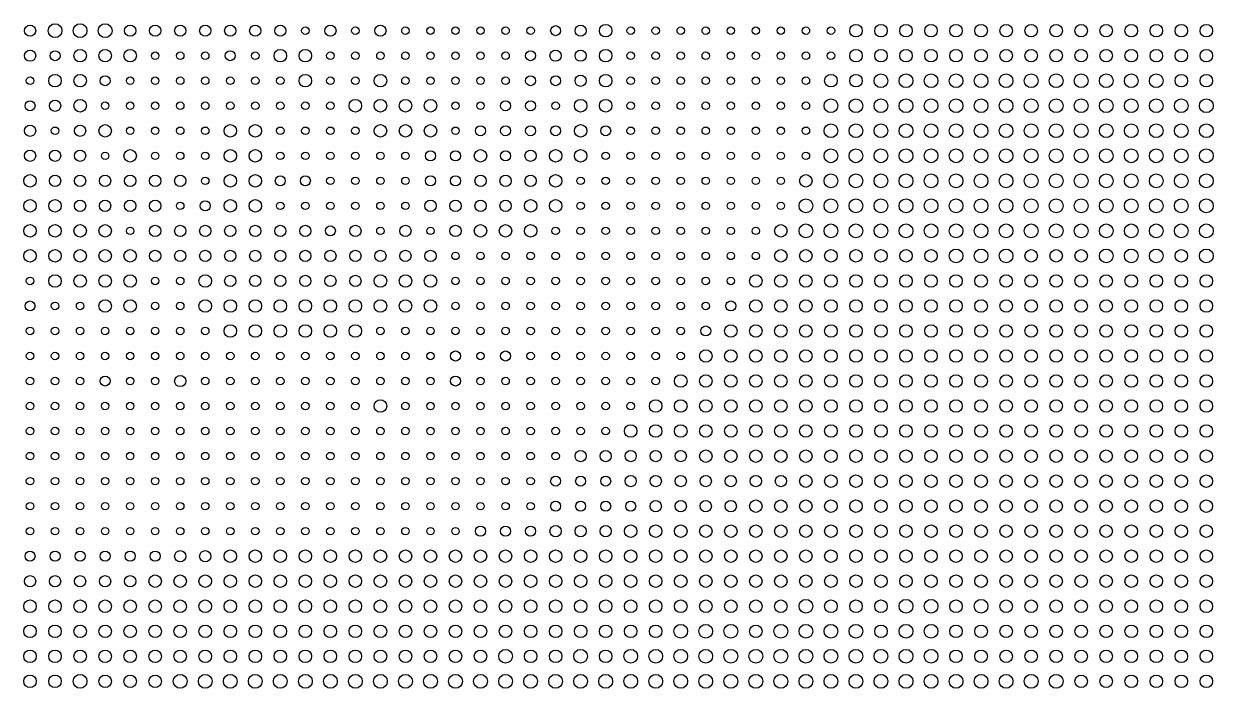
# Model space of a CAD drawing. Header units: metres. Extents: x -6 to 3826, y 14 to 2163.
# Drawn here: x 2875 to 3826, y 14 to 546 of the extents above; entities that cross this region are included whole.
import ezdxf

# ---------------------------------------------------------------- set-up
doc = ezdxf.new("R2010")
doc.units = ezdxf.units.M

msp = doc.modelspace()

# ---------------------------------------------------------------- linework, layer by layer
for centre, radius in [((2880, 540), 4.5), ((2900, 540), 5.5), ((2920, 540), 5.5), ((2940, 540), 5.5), ((2960, 540), 4.5), ((2980, 540), 4.5), ((3000, 540), 4.5), ((3020, 540), 4.5), ((3040, 540), 4.5), ((3060, 540), 4.5), ((3080, 540), 4.5), ((3100, 540), 3), ((3120, 540), 4.5), ((3140, 540), 3), ((3160, 540), 4.5), ((3180, 540), 3), ((3200, 540), 3), ((3220, 540), 3), ((3240, 540), 3), ((3260, 540), 3), ((3280, 540), 3), ((3300, 540), 4), ((3320, 540), 4.5), ((3340, 540), 5), ((3360, 540), 3), ((3380, 540), 3), ((3400, 540), 3), ((3420, 540), 3), ((3440, 540), 3), ((3460, 540), 3), ((3480, 540), 3), ((3500, 540), 3), ((3520, 540), 3), ((3540, 540), 5), ((3560, 540), 5), ((3580, 540), 5), ((3600, 540), 5), ((3620, 540), 5), ((3640, 540), 5), ((3660, 540), 5), ((3680, 540), 5), ((3700, 540), 5), ((3720, 540), 5), ((3740, 540), 5), ((3760, 540), 5), ((3780, 540), 5), ((3800, 540), 5), ((3820, 540), 5), ((2880, 520), 4.5), ((2900, 520), 4), ((2920, 520), 5), ((2940, 520), 5), ((2960, 520), 5), ((2980, 520), 3), ((3000, 520), 3), ((3020, 520), 3), ((3040, 520), 4), ((3060, 520), 3), ((3080, 520), 5), ((3100, 520), 5), ((3120, 520), 3), ((3140, 520), 3), ((3160, 520), 3), ((3180, 520), 3), ((3200, 520), 3), ((3220, 520), 3), ((3240, 520), 3), ((3260, 520), 3), ((3280, 520), 4), ((3300, 520), 4.5), ((3320, 520), 4.5), ((3340, 520), 5), ((3360, 520), 3), ((3380, 520), 3), ((3400, 520), 3), ((3420, 520), 3), ((3440, 520), 3), ((3460, 520), 3), ((3480, 520), 3), ((3500, 520), 3), ((3520, 520), 3), ((3540, 520), 5), ((3560, 520), 5), ((3580, 520), 5), ((3600, 520), 5), ((3620, 520), 5), ((3640, 520), 5), ((3660, 520), 5), ((3680, 520), 5), ((3700, 520), 5), ((3720, 520), 5), ((3740, 520), 5), ((3760, 520), 5), ((3780, 520), 5), ((3800, 520), 5), ((3820, 520), 5), ((2900, 500), 5), ((2920, 500), 5), ((2940, 500), 4), ((3100, 500), 5), ((3160, 500), 5), ((3280, 500), 4), ((3300, 500), 4), ((3320, 500), 4.5), ((3340, 500), 5), ((3520, 500), 5), ((3540, 500), 5), ((3560, 500), 5.5), ((3580, 500), 5.5), ((3600, 500), 5.5), ((3620, 500), 5.5), ((3640, 500), 5.5), ((3660, 500), 5.5), ((3680, 500), 5.5), ((3700, 500), 5.5), ((3720, 500), 5.5), ((3740, 500), 5.5), ((3760, 500), 5.5), ((3780, 500), 5.5), ((3800, 500), 5), ((3820, 500), 5), ((2880, 500), 3), ((2960, 500), 3), ((2980, 500), 3), ((3000, 500), 3), ((3020, 500), 3), ((3040, 500), 3), ((3060, 500), 3), ((3080, 500), 3), ((3120, 500), 3), ((3140, 500), 3), ((3180, 500), 3), ((3200, 500), 3), ((3220, 500), 3), ((3240, 500), 3), ((3260, 500), 3), ((3360, 500), 3), ((3380, 500), 3), ((3400, 500), 3), ((3420, 500), 3), ((3440, 500), 3), ((3460, 500), 3), ((3480, 500), 3), ((3500, 500), 3), ((2920, 480), 5), ((3140, 480), 5), ((3160, 480), 5), ((3180, 480), 5), ((3200, 480), 5), ((3320, 480), 5), ((3340, 480), 5), ((3520, 480), 5.5), ((3540, 480), 5.5), ((3560, 480), 5.5), ((3580, 480), 5.5), ((3600, 480), 5.5), ((3620, 480), 5.5), ((3640, 480), 5.5), ((3660, 480), 5.5), ((3680, 480), 5.5), ((3700, 480), 5.5), ((3720, 480), 5.5), ((3740, 480), 5.5), ((3760, 480), 5.5), ((3780, 480), 5.5), ((3800, 480), 5.5), ((3820, 480), 5.5), ((2880, 480), 4), ((2900, 480), 4.5), ((2940, 480), 3), ((2960, 480), 3), ((2980, 480), 3), ((3000, 480), 3), ((3020, 480), 3), ((3040, 480), 3), ((3060, 480), 3), ((3080, 480), 3), ((3100, 480), 3), ((3120, 480), 3), ((3220, 480), 3), ((3240, 480), 3), ((3260, 480), 4), ((3280, 480), 4), ((3300, 480), 3), ((3360, 480), 3), ((3380, 480), 3), ((3400, 480), 3), ((3420, 480), 3), ((3440, 480), 3), ((3460, 480), 3), ((3480, 480), 3), ((3500, 480), 3), ((2880, 460), 4.5), ((2900, 460), 3), ((2920, 460), 4.5), ((2940, 460), 5), ((2960, 460), 3), ((2980, 460), 3), ((3000, 460), 3), ((3020, 460), 3), ((3040, 460), 5), ((3060, 460), 5), ((3080, 460), 3), ((3100, 460), 3), ((3120, 460), 3), ((3140, 460), 3), ((3160, 460), 5), ((3180, 460), 5), ((3200, 460), 5), ((3220, 460), 3), ((3240, 460), 4), ((3260, 460), 4), ((3280, 460), 4), ((3300, 460), 4), ((3320, 460), 5), ((3340, 460), 4), ((3360, 460), 3), ((3380, 460), 3), ((3400, 460), 3), ((3420, 460), 3), ((3440, 460), 3), ((3460, 460), 3), ((3480, 460), 3), ((3500, 460), 3), ((3520, 460), 5.5), ((3540, 460), 5.5), ((3560, 460), 5.5), ((3580, 460), 5.5), ((3600, 460), 5.5), ((3620, 460), 5.5), ((3640, 460), 5.5), ((3660, 460), 5.5), ((3680, 460), 5.5), ((3700, 460), 5.5), ((3720, 460), 5.5), ((3740, 460), 5.5), ((3760, 460), 5.5), ((3780, 460), 5.5), ((3800, 460), 5.5), ((3820, 460), 5.5), ((2880, 440), 4.5), ((2900, 440), 4.5), ((2920, 440), 4.5), ((2940, 440), 3), ((2960, 440), 5), ((2980, 440), 3), ((3000, 440), 3), ((3020, 440), 3), ((3040, 440), 5), ((3060, 440), 5), ((3080, 440), 3), ((3100, 440), 3), ((3120, 440), 3), ((3140, 440), 3), ((3160, 440), 3), ((3180, 440), 3), ((3200, 440), 4), ((3220, 440), 4), ((3240, 440), 5), ((3260, 440), 4), ((3280, 440), 4.5), ((3300, 440), 5), ((3320, 440), 5), ((3340, 440), 3), ((3360, 440), 3), ((3380, 440), 3), ((3400, 440), 3), ((3420, 440), 3), ((3440, 440), 3), ((3460, 440), 3), ((3480, 440), 3), ((3500, 440), 3), ((3520, 440), 5.5), ((3540, 440), 5.5), ((3560, 440), 5.5), ((3580, 440), 5.5), ((3600, 440), 5.5), ((3620, 440), 5.5), ((3640, 440), 5.5), ((3660, 440), 5.5), ((3680, 440), 5.5), ((3700, 440), 5.5), ((3720, 440), 5.5), ((3740, 440), 5.5), ((3760, 440), 5.5), ((3780, 440), 5.5), ((3800, 440), 5.5), ((3820, 440), 5.5), ((2880, 420), 5), ((2900, 420), 4.5), ((2920, 420), 4.5), ((2940, 420), 4.5), ((2960, 420), 4.5), ((2980, 420), 4.5), ((3000, 420), 4.5), ((3020, 420), 3), ((3040, 420), 5), ((3060, 420), 5), ((3080, 420), 4), ((3100, 420), 4), ((3120, 420), 3), ((3140, 420), 3), ((3160, 420), 3), ((3180, 420), 3), ((3200, 420), 4), ((3220, 420), 4), ((3240, 420), 4.5), ((3260, 420), 4.5), ((3280, 420), 4.5), ((3300, 420), 5), ((3320, 420), 3), ((3340, 420), 3), ((3360, 420), 3), ((3380, 420), 3), ((3400, 420), 3), ((3420, 420), 3), ((3440, 420), 3), ((3460, 420), 3), ((3480, 420), 3), ((3500, 420), 5), ((3520, 420), 5.5), ((3540, 420), 5.5), ((3560, 420), 5.5), ((3580, 420), 5.5), ((3600, 420), 5.5), ((3620, 420), 5.5), ((3640, 420), 5.5), ((3660, 420), 5.5), ((3680, 420), 5.5), ((3700, 420), 5.5), ((3720, 420), 5.5), ((3740, 420), 5.5), ((3760, 420), 5.5), ((3780, 420), 5.5), ((3800, 420), 5.5), ((3820, 420), 5.5), ((2880, 400), 5), ((2900, 400), 5), ((2920, 400), 4.5), ((2940, 400), 4.5), ((2960, 400), 4.5), ((2980, 400), 4.5), ((3000, 400), 3), ((3020, 400), 4), ((3040, 400), 5), ((3060, 400), 5), ((3080, 400), 3), ((3100, 400), 3), ((3120, 400), 3), ((3140, 400), 3), ((3160, 400), 3), ((3180, 400), 3), ((3200, 400), 4.5), ((3220, 400), 4.5), ((3240, 400), 4.5), ((3260, 400), 4.5), ((3280, 400), 5), ((3300, 400), 5), ((3320, 400), 3), ((3340, 400), 3), ((3360, 400), 3), ((3380, 400), 3), ((3400, 400), 3), ((3420, 400), 3), ((3440, 400), 3), ((3460, 400), 3), ((3480, 400), 3), ((3500, 400), 5.5), ((3520, 400), 5.5), ((3540, 400), 5.5), ((3560, 400), 5.5), ((3580, 400), 5.5), ((3600, 400), 5.5), ((3620, 400), 5.5), ((3640, 400), 5.5), ((3660, 400), 5.5), ((3680, 400), 5.5), ((3700, 400), 5.5), ((3720, 400), 5.5), ((3740, 400), 5.5), ((3760, 400), 5.5), ((3780, 400), 5.5), ((3800, 400), 5.5), ((3820, 400), 5.5), ((2880, 380), 5), ((2900, 380), 5), ((2920, 380), 5), ((2940, 380), 5), ((2960, 380), 3), ((2980, 380), 4.5), ((3000, 380), 4.5), ((3020, 380), 4.5), ((3040, 380), 4.5), ((3060, 380), 4.5), ((3080, 380), 4.5), ((3100, 380), 4.5), ((3120, 380), 4), ((3140, 380), 4.5), ((3160, 380), 3), ((3180, 380), 4.5), ((3200, 380), 3), ((3220, 380), 4.5), ((3240, 380), 5), ((3260, 380), 5), ((3280, 380), 5), ((3300, 380), 3), ((3320, 380), 3), ((3340, 380), 3), ((3360, 380), 3), ((3380, 380), 3), ((3400, 380), 3), ((3420, 380), 3), ((3440, 380), 3), ((3460, 380), 3), ((3480, 380), 5), ((3500, 380), 5.5), ((3520, 380), 5.5), ((3540, 380), 5.5), ((3560, 380), 5.5), ((3580, 380), 5.5), ((3600, 380), 5.5), ((3620, 380), 5.5), ((3640, 380), 5.5), ((3660, 380), 5.5), ((3680, 380), 5.5), ((3700, 380), 5.5), ((3720, 380), 5.5), ((3740, 380), 5.5), ((3760, 380), 5.5), ((3780, 380), 5.5), ((3800, 380), 5.5), ((3820, 380), 5.5), ((2880, 360), 5), ((2900, 360), 5), ((2920, 360), 5), ((2940, 360), 5), ((2960, 360), 5), ((2980, 360), 4.5), ((3000, 360), 4.5), ((3020, 360), 4.5), ((3040, 360), 4.5), ((3060, 360), 4.5), ((3080, 360), 4.5), ((3100, 360), 4.5), ((3120, 360), 4.5), ((3140, 360), 4.5), ((3160, 360), 4.5), ((3180, 360), 4.5), ((3200, 360), 4.5), ((3220, 360), 3), ((3240, 360), 3), ((3260, 360), 3), ((3280, 360), 3), ((3300, 360), 3), ((3320, 360), 3), ((3340, 360), 3), ((3360, 360), 3), ((3380, 360), 3), ((3400, 360), 3), ((3420, 360), 3), ((3440, 360), 3), ((3460, 360), 3), ((3480, 360), 5), ((3500, 360), 5), ((3520, 360), 5), ((3540, 360), 5), ((3560, 360), 5), ((3580, 360), 5), ((3600, 360), 5), ((3620, 360), 5.5), ((3640, 360), 5.5), ((3660, 360), 5.5), ((3680, 360), 5), ((3700, 360), 5), ((3720, 360), 5), ((3740, 360), 5.5), ((3760, 360), 5.5), ((3780, 360), 5.5), ((3800, 360), 5), ((3820, 360), 5.5), ((2880, 340), 3), ((2900, 340), 5), ((2920, 340), 5), ((2940, 340), 5), ((2960, 340), 5), ((2980, 340), 3), ((3000, 340), 3), ((3020, 340), 5), ((3040, 340), 4.5), ((3060, 340), 4.5), ((3080, 340), 4.5), ((3100, 340), 4.5), ((3120, 340), 4.5), ((3140, 340), 4.5), ((3160, 340), 5), ((3180, 340), 5), ((3200, 340), 5), ((3220, 340), 3), ((3240, 340), 3), ((3260, 340), 3), ((3280, 340), 3), ((3300, 340), 3), ((3320, 340), 3), ((3340, 340), 3), ((3360, 340), 3), ((3380, 340), 3), ((3400, 340), 3), ((3420, 340), 3), ((3440, 340), 3), ((3460, 340), 5), ((3480, 340), 5), ((3500, 340), 5), ((3520, 340), 5), ((3540, 340), 5), ((3560, 340), 5), ((3580, 340), 5), ((3600, 340), 5), ((3620, 340), 5), ((3640, 340), 5), ((3660, 340), 5), ((3680, 340), 5), ((3700, 340), 5), ((3720, 340), 5), ((3740, 340), 5), ((3760, 340), 5), ((3780, 340), 5), ((3800, 340), 5), ((3820, 340), 5), ((2880, 320), 4), ((2940, 320), 5), ((2960, 320), 5), ((3020, 320), 5), ((3040, 320), 5), ((3060, 320), 5), ((3080, 320), 5), ((3100, 320), 5), ((3120, 320), 5), ((3140, 320), 5), ((3160, 320), 5), ((3180, 320), 5), ((3200, 320), 5), ((3440, 320), 4), ((3460, 320), 5), ((3480, 320), 5), ((3500, 320), 5), ((3520, 320), 5), ((3540, 320), 5), ((3560, 320), 5), ((3580, 320), 5), ((3600, 320), 5), ((3620, 320), 5), ((3640, 320), 5), ((3660, 320), 5), ((3680, 320), 5), ((3700, 320), 5), ((3720, 320), 5), ((3740, 320), 5), ((3760, 320), 5), ((3780, 320), 5), ((3800, 320), 5), ((3820, 320), 5), ((2900, 320), 3), ((2920, 320), 3), ((2980, 320), 3), ((3000, 320), 3), ((3220, 320), 3), ((3240, 320), 3), ((3260, 320), 3), ((3280, 320), 3), ((3300, 320), 3), ((3320, 320), 3), ((3340, 320), 3), ((3360, 320), 3), ((3380, 320), 3), ((3400, 320), 3), ((3420, 320), 3), ((3040, 300), 5), ((3060, 300), 5), ((3080, 300), 5), ((3100, 300), 5), ((3120, 300), 5), ((3140, 300), 5), ((3440, 300), 5), ((3460, 300), 5), ((3480, 300), 5), ((3500, 300), 5), ((3520, 300), 5), ((3540, 300), 5), ((3560, 300), 5), ((3580, 300), 5), ((3600, 300), 5), ((3620, 300), 5), ((3640, 300), 5), ((3660, 300), 5), ((3680, 300), 5), ((3700, 300), 5), ((3720, 300), 5), ((3740, 300), 5), ((3760, 300), 5), ((3780, 300), 5), ((3800, 300), 5), ((3820, 300), 5), ((2880, 300), 3), ((2900, 300), 3), ((2920, 300), 3), ((2940, 300), 3), ((2960, 300), 3), ((2980, 300), 3), ((3000, 300), 3), ((3020, 300), 3), ((3160, 300), 3), ((3180, 300), 3), ((3200, 300), 3), ((3220, 300), 3), ((3240, 300), 3), ((3260, 300), 3), ((3280, 300), 3), ((3300, 300), 3), ((3320, 300), 3), ((3340, 300), 3), ((3360, 300), 3), ((3380, 300), 3), ((3400, 300), 3), ((3420, 300), 4), ((2880, 280), 3), ((2900, 280), 3), ((2920, 280), 3), ((2940, 280), 3), ((2960, 280), 3), ((2980, 280), 3), ((3000, 280), 3), ((3020, 280), 3), ((3040, 280), 3), ((3060, 280), 3), ((3080, 280), 3), ((3100, 280), 3), ((3120, 280), 3), ((3140, 280), 3), ((3160, 280), 3), ((3180, 280), 3), ((3200, 280), 3), ((3220, 280), 4), ((3240, 280), 3), ((3260, 280), 4), ((3280, 280), 3), ((3300, 280), 3), ((3320, 280), 3), ((3340, 280), 3), ((3360, 280), 3), ((3380, 280), 3), ((3400, 280), 3), ((3420, 280), 5), ((3440, 280), 5), ((3460, 280), 5), ((3480, 280), 5), ((3500, 280), 5), ((3520, 280), 5), ((3540, 280), 5), ((3560, 280), 5), ((3580, 280), 5), ((3600, 280), 5), ((3620, 280), 5), ((3640, 280), 5), ((3660, 280), 5), ((3680, 280), 5), ((3700, 280), 5), ((3720, 280), 5), ((3740, 280), 5), ((3760, 280), 5), ((3780, 280), 5), ((3800, 280), 5), ((3820, 280), 5), ((2880, 260), 3), ((2900, 260), 3), ((2920, 260), 3), ((2940, 260), 4), ((2960, 260), 3), ((2980, 260), 3), ((3000, 260), 4.5), ((3020, 260), 3), ((3040, 260), 3), ((3060, 260), 3), ((3080, 260), 3), ((3100, 260), 3), ((3120, 260), 3), ((3140, 260), 3), ((3160, 260), 3), ((3180, 260), 3), ((3200, 260), 3), ((3220, 260), 4), ((3240, 260), 3), ((3260, 260), 3), ((3280, 260), 3), ((3300, 260), 3), ((3320, 260), 3), ((3340, 260), 3), ((3360, 260), 3), ((3380, 260), 3), ((3400, 260), 5), ((3420, 260), 5), ((3440, 260), 5), ((3460, 260), 5), ((3480, 260), 5), ((3500, 260), 5), ((3520, 260), 5), ((3540, 260), 5), ((3560, 260), 5), ((3580, 260), 5), ((3600, 260), 5), ((3620, 260), 5), ((3640, 260), 5), ((3660, 260), 5), ((3680, 260), 5), ((3700, 260), 5), ((3720, 260), 5), ((3740, 260), 5), ((3760, 260), 5), ((3780, 260), 5), ((3800, 260), 5), ((3820, 260), 5), ((2880, 240), 3), ((2900, 240), 3), ((2920, 240), 3), ((2940, 240), 3), ((2960, 240), 3), ((2980, 240), 3), ((3000, 240), 3), ((3020, 240), 3), ((3040, 240), 3), ((3060, 240), 3), ((3080, 240), 3), ((3100, 240), 3), ((3120, 240), 3), ((3140, 240), 3), ((3160, 240), 5), ((3180, 240), 3), ((3200, 240), 3), ((3220, 240), 3), ((3240, 240), 3), ((3260, 240), 3), ((3280, 240), 3), ((3300, 240), 3), ((3320, 240), 3), ((3340, 240), 3), ((3360, 240), 3), ((3380, 240), 5), ((3400, 240), 5), ((3420, 240), 5), ((3440, 240), 5), ((3460, 240), 5), ((3480, 240), 5), ((3500, 240), 5), ((3520, 240), 5), ((3540, 240), 5), ((3560, 240), 5), ((3580, 240), 5), ((3600, 240), 5), ((3620, 240), 5), ((3640, 240), 5), ((3660, 240), 5), ((3680, 240), 5), ((3700, 240), 5), ((3720, 240), 5), ((3740, 240), 5), ((3760, 240), 5), ((3780, 240), 5), ((3800, 240), 5), ((3820, 240), 5), ((2880, 220), 3), ((2900, 220), 3), ((2920, 220), 3), ((2940, 220), 3), ((2960, 220), 3), ((2980, 220), 3), ((3000, 220), 3), ((3020, 220), 3), ((3040, 220), 3), ((3060, 220), 3), ((3080, 220), 3), ((3100, 220), 3), ((3120, 220), 3), ((3140, 220), 3), ((3160, 220), 3), ((3180, 220), 3), ((3200, 220), 3), ((3220, 220), 3), ((3240, 220), 3), ((3260, 220), 3), ((3280, 220), 3), ((3300, 220), 3), ((3320, 220), 3), ((3340, 220), 3), ((3360, 220), 5), ((3380, 220), 5), ((3400, 220), 5), ((3420, 220), 5), ((3440, 220), 5), ((3460, 220), 5), ((3480, 220), 5), ((3500, 220), 5), ((3520, 220), 5), ((3540, 220), 5), ((3560, 220), 5), ((3580, 220), 5), ((3600, 220), 5), ((3620, 220), 5), ((3640, 220), 5), ((3660, 220), 5), ((3680, 220), 5), ((3700, 220), 5), ((3720, 220), 5), ((3740, 220), 5), ((3760, 220), 5), ((3780, 220), 5), ((3800, 220), 5), ((3820, 220), 5), ((2880, 200), 3), ((2900, 200), 3), ((2920, 200), 3), ((2940, 200), 3), ((2960, 200), 3), ((2980, 200), 3), ((3000, 200), 3), ((3020, 200), 3), ((3040, 200), 3), ((3060, 200), 3), ((3080, 200), 3), ((3100, 200), 3), ((3120, 200), 3), ((3140, 200), 3), ((3160, 200), 3), ((3180, 200), 3), ((3200, 200), 3), ((3220, 200), 3), ((3240, 200), 3), ((3260, 200), 3), ((3280, 200), 3), ((3300, 200), 3), ((3320, 200), 4.5), ((3340, 200), 4.5), ((3360, 200), 4.5), ((3380, 200), 4.5), ((3400, 200), 4.5), ((3420, 200), 5), ((3440, 200), 5), ((3460, 200), 5), ((3480, 200), 5), ((3500, 200), 5), ((3520, 200), 5), ((3540, 200), 5), ((3560, 200), 5), ((3580, 200), 5), ((3600, 200), 5), ((3620, 200), 5), ((3640, 200), 5), ((3660, 200), 5), ((3680, 200), 5), ((3700, 200), 5), ((3720, 200), 5), ((3740, 200), 5), ((3760, 200), 5), ((3780, 200), 5), ((3800, 200), 5), ((3820, 200), 5), ((2880, 180), 3), ((2900, 180), 3), ((2920, 180), 3), ((2940, 180), 3), ((2960, 180), 3), ((2980, 180), 3), ((3000, 180), 3), ((3020, 180), 3), ((3040, 180), 3), ((3060, 180), 3), ((3080, 180), 3), ((3100, 180), 3), ((3120, 180), 3), ((3140, 180), 3), ((3160, 180), 3), ((3180, 180), 3), ((3200, 180), 3), ((3220, 180), 3), ((3240, 180), 3), ((3260, 180), 3), ((3280, 180), 3), ((3300, 180), 4), ((3320, 180), 4), ((3340, 180), 4), ((3360, 180), 4.5), ((3380, 180), 4.5), ((3400, 180), 4.5), ((3420, 180), 4.5), ((3440, 180), 4.5), ((3460, 180), 4.5), ((3480, 180), 4.5), ((3500, 180), 5), ((3520, 180), 5), ((3540, 180), 5), ((3560, 180), 5), ((3580, 180), 5), ((3600, 180), 5), ((3620, 180), 5), ((3640, 180), 5), ((3660, 180), 5), ((3680, 180), 5), ((3700, 180), 5), ((3720, 180), 5), ((3740, 180), 5), ((3760, 180), 5), ((3780, 180), 5), ((3800, 180), 5), ((3820, 180), 5), ((2880, 160), 3), ((2900, 160), 3), ((2920, 160), 3), ((2940, 160), 3), ((2960, 160), 3), ((2980, 160), 3), ((3000, 160), 3), ((3020, 160), 3), ((3040, 160), 3), ((3060, 160), 3), ((3080, 160), 3), ((3100, 160), 3), ((3120, 160), 3), ((3140, 160), 3), ((3160, 160), 3), ((3180, 160), 3), ((3200, 160), 3), ((3220, 160), 3), ((3240, 160), 3), ((3260, 160), 3), ((3280, 160), 3), ((3300, 160), 4), ((3320, 160), 4), ((3340, 160), 4), ((3360, 160), 4), ((3380, 160), 4.5), ((3400, 160), 4.5), ((3420, 160), 4.5), ((3440, 160), 4.5), ((3460, 160), 5), ((3480, 160), 5), ((3500, 160), 5), ((3520, 160), 5), ((3540, 160), 5), ((3560, 160), 5), ((3580, 160), 5), ((3600, 160), 5), ((3620, 160), 5), ((3640, 160), 5), ((3660, 160), 5), ((3680, 160), 5), ((3700, 160), 5), ((3720, 160), 5), ((3740, 160), 5), ((3760, 160), 5), ((3780, 160), 5), ((3800, 160), 5), ((3820, 160), 5), ((2880, 140), 3), ((2900, 140), 3), ((2920, 140), 3), ((2940, 140), 3), ((2960, 140), 3), ((2980, 140), 3), ((3000, 140), 3), ((3020, 140), 3), ((3040, 140), 3), ((3060, 140), 3), ((3080, 140), 3), ((3100, 140), 3), ((3120, 140), 3), ((3140, 140), 3), ((3160, 140), 3), ((3180, 140), 3), ((3200, 140), 3), ((3220, 140), 3), ((3240, 140), 4), ((3260, 140), 4), ((3280, 140), 4), ((3300, 140), 4.5), ((3320, 140), 4.5), ((3340, 140), 4.5), ((3360, 140), 5), ((3380, 140), 5), ((3400, 140), 5), ((3420, 140), 5), ((3440, 140), 5), ((3460, 140), 5), ((3480, 140), 5), ((3500, 140), 5), ((3520, 140), 5), ((3540, 140), 5), ((3560, 140), 5), ((3580, 140), 5), ((3600, 140), 5), ((3620, 140), 5), ((3640, 140), 5), ((3660, 140), 5), ((3680, 140), 5), ((3700, 140), 5), ((3720, 140), 5), ((3740, 140), 5), ((3760, 140), 5), ((3780, 140), 5), ((3800, 140), 5), ((3820, 140), 5), ((2880, 120), 4), ((2900, 120), 4), ((2920, 120), 4), ((2940, 120), 4), ((2960, 120), 4), ((2980, 120), 4), ((3000, 120), 4.5), ((3020, 120), 4.5), ((3040, 120), 5), ((3060, 120), 5), ((3080, 120), 5), ((3100, 120), 5), ((3120, 120), 5), ((3140, 120), 5), ((3160, 120), 5), ((3180, 120), 5), ((3200, 120), 5), ((3220, 120), 5), ((3240, 120), 5), ((3260, 120), 5), ((3280, 120), 5), ((3300, 120), 5), ((3320, 120), 5), ((3340, 120), 5), ((3360, 120), 5), ((3380, 120), 5), ((3400, 120), 5), ((3420, 120), 5), ((3440, 120), 5), ((3460, 120), 5), ((3480, 120), 5), ((3500, 120), 5), ((3520, 120), 5), ((3540, 120), 5), ((3560, 120), 5), ((3580, 120), 5), ((3600, 120), 5), ((3620, 120), 5), ((3640, 120), 5), ((3660, 120), 5), ((3680, 120), 5), ((3700, 120), 5), ((3720, 120), 5), ((3740, 120), 5), ((3760, 120), 5), ((3780, 120), 5), ((3800, 120), 5), ((3820, 120), 5), ((2980, 100), 5), ((3000, 100), 5), ((3020, 100), 5), ((3040, 100), 5), ((3060, 100), 5), ((3080, 100), 5), ((3100, 100), 5), ((3120, 100), 5), ((3140, 100), 5), ((3160, 100), 5), ((3180, 100), 5), ((3200, 100), 5), ((3220, 100), 5), ((3240, 100), 5), ((3260, 100), 5), ((3280, 100), 5), ((3300, 100), 5), ((3320, 100), 5), ((3340, 100), 5), ((3360, 100), 5), ((3380, 100), 5), ((3400, 100), 5), ((3420, 100), 5), ((3440, 100), 5), ((3460, 100), 5), ((3480, 100), 5), ((3500, 100), 5), ((3520, 100), 5), ((3540, 100), 5), ((3560, 100), 5), ((3580, 100), 5), ((3600, 100), 5), ((3620, 100), 5), ((3640, 100), 5), ((3660, 100), 5), ((3680, 100), 5), ((3700, 100), 5), ((3720, 100), 5), ((3740, 100), 5), ((3760, 100), 5), ((3780, 100), 5), ((3800, 100), 5), ((3820, 100), 5), ((2880, 100), 4.5), ((2900, 100), 4.5), ((2920, 100), 4.5), ((2940, 100), 4.5), ((2960, 100), 4.5), ((2880, 80), 5), ((2900, 80), 5), ((2920, 80), 5), ((2940, 80), 5), ((2960, 80), 5), ((2980, 80), 5), ((3000, 80), 5), ((3020, 80), 5), ((3040, 80), 5), ((3060, 80), 5), ((3080, 80), 5), ((3100, 80), 5), ((3120, 80), 5), ((3140, 80), 5), ((3160, 80), 5), ((3180, 80), 5), ((3200, 80), 5), ((3220, 80), 5), ((3240, 80), 5), ((3260, 80), 5), ((3280, 80), 5), ((3300, 80), 5), ((3320, 80), 5), ((3340, 80), 5), ((3360, 80), 5), ((3380, 80), 5), ((3400, 80), 5), ((3420, 80), 5), ((3440, 80), 5), ((3460, 80), 5), ((3480, 80), 5), ((3500, 80), 5.5), ((3520, 80), 5), ((3540, 80), 5), ((3560, 80), 5), ((3580, 80), 5.5), ((3600, 80), 5.5), ((3620, 80), 5), ((3640, 80), 5.5), ((3660, 80), 5), ((3680, 80), 5), ((3700, 80), 5), ((3720, 80), 5), ((3740, 80), 5), ((3760, 80), 5), ((3780, 80), 5), ((3800, 80), 5), ((3820, 80), 5), ((2880, 60), 5), ((2900, 60), 5), ((2920, 60), 5), ((2940, 60), 5), ((2960, 60), 5), ((2980, 60), 5), ((3000, 60), 5), ((3020, 60), 5), ((3040, 60), 5), ((3060, 60), 5), ((3080, 60), 5), ((3100, 60), 5), ((3120, 60), 5), ((3140, 60), 5), ((3160, 60), 5), ((3180, 60), 5), ((3200, 60), 5), ((3220, 60), 5), ((3240, 60), 5), ((3260, 60), 5), ((3280, 60), 5), ((3300, 60), 5), ((3320, 60), 5), ((3340, 60), 5), ((3360, 60), 5), ((3380, 60), 5), ((3400, 60), 5.5), ((3420, 60), 5.5), ((3440, 60), 5.5), ((3460, 60), 5), ((3480, 60), 5.5), ((3500, 60), 5.5), ((3520, 60), 5.5), ((3540, 60), 5.5), ((3560, 60), 5), ((3580, 60), 5.5), ((3600, 60), 5.5), ((3620, 60), 5), ((3640, 60), 5), ((3660, 60), 5), ((3680, 60), 5), ((3700, 60), 5), ((3720, 60), 5), ((3740, 60), 5), ((3760, 60), 5), ((3780, 60), 5), ((3800, 60), 5), ((3820, 60), 5), ((2880, 40), 5), ((2900, 40), 5), ((2920, 40), 5), ((2940, 40), 5), ((2960, 40), 5), ((2980, 40), 5), ((3000, 40), 5), ((3020, 40), 5), ((3040, 40), 5), ((3060, 40), 5), ((3080, 40), 5), ((3100, 40), 5), ((3120, 40), 5), ((3140, 40), 5), ((3160, 40), 5), ((3180, 40), 5), ((3200, 40), 5), ((3220, 40), 5), ((3240, 40), 5), ((3260, 40), 5.5), ((3280, 40), 5), ((3300, 40), 5), ((3320, 40), 5.5), ((3340, 40), 5), ((3360, 40), 5.5), ((3380, 40), 5.5), ((3400, 40), 5.5), ((3420, 40), 5.5), ((3440, 40), 5.5), ((3460, 40), 5.5), ((3480, 40), 5.5), ((3500, 40), 5.5), ((3520, 40), 5.5), ((3540, 40), 5.5), ((3560, 40), 5.5), ((3580, 40), 5.5), ((3600, 40), 5.5), ((3620, 40), 5), ((3640, 40), 5), ((3660, 40), 5), ((3680, 40), 5), ((3700, 40), 5), ((3720, 40), 5), ((3740, 40), 5), ((3760, 40), 5), ((3780, 40), 5), ((3800, 40), 5), ((3820, 40), 5), ((2880, 20), 5), ((2900, 20), 5), ((2920, 20), 5.5), ((2940, 20), 5), ((2960, 20), 5), ((2980, 20), 5), ((3000, 20), 5.5), ((3020, 20), 5.5), ((3040, 20), 5.5), ((3060, 20), 5.5), ((3080, 20), 5.5), ((3100, 20), 5.5), ((3120, 20), 5.5), ((3140, 20), 5.5), ((3160, 20), 5.5), ((3180, 20), 5.5), ((3200, 20), 5.5), ((3220, 20), 5.5), ((3240, 20), 5.5), ((3260, 20), 5.5), ((3280, 20), 5.5), ((3300, 20), 5.5), ((3320, 20), 5.5), ((3340, 20), 5.5), ((3360, 20), 5.5), ((3380, 20), 5.5), ((3400, 20), 5.5), ((3420, 20), 5.5), ((3440, 20), 5.5), ((3460, 20), 5.5), ((3480, 20), 5.5), ((3500, 20), 5.5), ((3520, 20), 5.5), ((3540, 20), 5.5), ((3560, 20), 5.5), ((3580, 20), 5.5), ((3600, 20), 5.5), ((3620, 20), 5.5), ((3640, 20), 5.5), ((3660, 20), 5.5), ((3680, 20), 5.5), ((3700, 20), 5.5), ((3720, 20), 5), ((3740, 20), 5), ((3760, 20), 5), ((3780, 20), 5), ((3800, 20), 5), ((3820, 20), 5)]:
    msp.add_circle(centre, radius)

doc.saveas('drawing.dxf')
